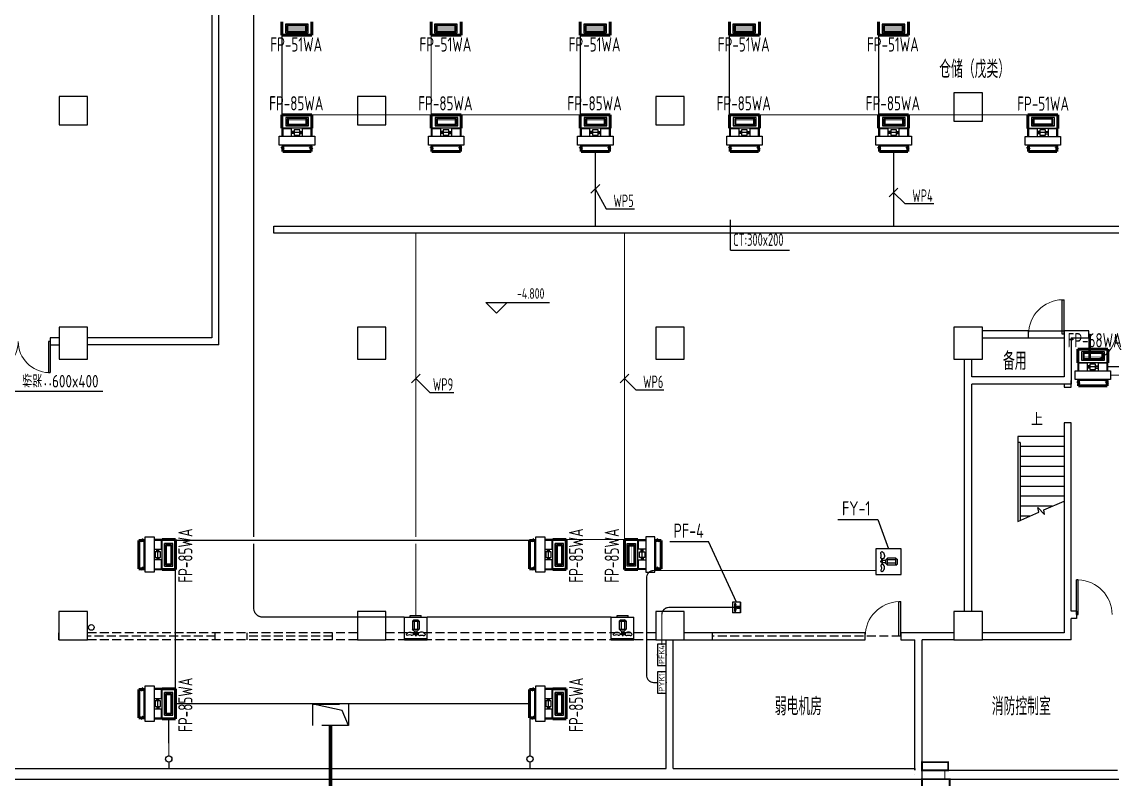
# Model space of a CAD drawing. Extents: x 2166032 to 5302137, y 581493 to 2416206.
# Drawn here: x 2343482 to 2374186, y 1284774 to 1306098 of the extents above; entities that cross this region are included whole.
import ezdxf
from ezdxf.enums import TextEntityAlignment as Align

# ---------------------------------------------------------------- set-up
doc = ezdxf.new("R2010")
doc.units = 0
doc.header["$LTSCALE"] = 1000
doc.header["$MEASUREMENT"] = 0
doc.linetypes.add('CENTER2', pattern=[1.14, 0.75, -0.13, 0.13, -0.13])
doc.linetypes.add('DASH', pattern=[0.35, 0.25, -0.1])
for name, color, linetype in [('ACS_FFG_FK', 7, 'Continuous'), ('CABLETRAY', 4, 'Continuous'), ('COLUMN', 2, 'Continuous'), ('DIM-动力', 3, 'Continuous'), ('DIM-照明', 3, 'Continuous'), ('DIM_ELEV', 3, 'Continuous'), ('DIM_SYMB', 3, 'Continuous'), ('DR', 7, 'Continuous'), ('EQUIP-照明', 3, 'Continuous'), ('EQUIP-通讯', 3, 'Continuous'), ('PUB_TEXT', 7, 'Continuous'), ('STAIR', 8, 'Continuous'), ('TEL_TEXT', 7, 'Continuous'), ('WALL', 8, 'Continuous'), ('WINDOW', 8, 'Continuous'), ('WIRE-照明', 1, 'Continuous'), ('地沟', 8, 'Continuous'), ('屋面', 151, 'Continuous'), ('暖', 4, 'Continuous'), ('水', 7, 'Continuous'), ('消防', 7, 'Continuous'), ('消防排烟', 7, 'Continuous'), ('风机盘管', 7, 'Continuous')]:
    doc.layers.add(name, color=color, linetype=linetype)
for name, color, linetype, lineweight in [('ACS_KT_SB', 130, 'Continuous', 13), ('ACS_SFG_F2', 6, 'Continuous', 50), ('系统图', 7, 'Continuous', 13)]:
    doc.layers.add(name, color=color, linetype=linetype, lineweight=lineweight)
doc.styles.add('_TCH_DIM', font='tssdeng.shx', dxfattribs={"bigfont": 'tssdchn.shx'})
doc.styles.add('_TEL_DIM', font='@tssdeng.shx', dxfattribs={"width": 0.8, "height": 3.5, "bigfont": '!tssdchn.shx'})
doc.styles.add('DIM_FONT', font='simplex_.ttf', dxfattribs={"width": 0.7})
doc.styles.add('HZ', font='！tssdeng.shx', dxfattribs={"bigfont": '！tssdchn.shx'})
doc.styles.get("Standard").update_dxf_attribs({"font": 'tssdeng.shx', "bigfont": 'tssdchn.shx'})
doc.styles.add('TSSD_Dimension', font='Tssdeng.shx', dxfattribs={"width": 0.7, "bigfont": 'tssdchn.shx'})
doc.styles.add('TSSD_REIN', font='tssdeng.shx', dxfattribs={"width": 0.7, "bigfont": 'tssdchn.shx'})

# ---------------------------------------------------------------- blocks, each defined once
blk = doc.blocks.new('$DorLib2D$00000001')
for p, q in [((0.45, 0.975), (0.5, 0.975)), ((0.45, 0), (0.45, 0.975)), ((0.5, 0), (0.5, 0.975)), ((0.5, 0), (0.45, 0))]:
    blk.add_line(p, q)
at = {"lineweight": 13}
blk.add_arc((0.475, 0), 0.975, 91.4693, 180, dxfattribs=at)
blk = doc.blocks.new('$SB61_1')
for p, q in [((-344, 91), (-380, 54)), ((-380, 54), (-380, -52)), ((-344, 91), (-134, 91)), ((-344, 91), (-344, -89)), ((-344, 43), (-134, 43)), ((-93, 50), (-134, 91)), ((-134, 91), (-134, -89)), ((-93, 50), (-93, -47)), ((-93, 32), (-10, 32)), ((-10, 66), (-10, -64)), ((-10, 66), (10, 66)), ((10, 16), (10, 66)), ((-344, -89), (-380, -52)), ((-344, -45), (-134, -45)), ((-344, -89), (-134, -89)), ((-93, -47), (-134, -89)), ((-93, -27), (-10, -27)), ((-10, -64), (10, -64)), ((10, -16), (10, -64))]:
    blk.add_line(p, q)
for points in [[(27, 198, 0.411372), (11, 254, 0.494273), (-35, 83, 0.741953), (33, 105, 0.098181), (27, 124, -0.171786), (27, 198)], [(31, -198, -0.313475), (12, -256, -0.472676), (-35, -80, -0.748081), (34, -102, -0.098181), (28, -121, 0.171786), (28, -196)]]:
    blk.add_lwpolyline(points, format="xyb")
blk.add_lwpolyline([(10, 16), (34, 16), (34, -16), (10, -16)], close=True)
for tag, p, height, style, width, flags in [('UNIT', (0, 0), 0.001, 'HZ', 0.7, 1), ('WHAT', (0, 0), 0.001, 'HZ', 0.7, 1), ('SPEC', (0, 0), 0.001, 'HZ', 0.7, 1), ('YSIZE', (34, -16), 0.15, 'DIM_FONT', 0.8, 9), ('XSIZE', (34, -16), 0.15, 'DIM_FONT', 0.8, 9)]:
    blk.add_attdef(tag, p, '', height=height, dxfattribs=dict(style=style, width=width, flags=flags))
blk = doc.blocks.new('A$C54D307B5')
at = {"layer": '消防'}
for p, q in [((165, 345), (475, 345)), ((165, 300), (165, 345)), ((475, 300), (475, 345)), ((0, -300), (0, 300)), ((0, 300), (640, 300)), ((640, -300), (640, 300)), ((0, -340), (0, -300)), ((0, -300), (640, -300)), ((640, -340), (640, -300)), ((0, -340), (640, -340))]:
    blk.add_line(p, q, dxfattribs=at)
at = {"layer": '风机盘管', "xscale": -1.057367996545509, "yscale": 1.057367996545509, "zscale": 1.0573679886336, "rotation": 90}
blk.add_blockref('$SB61_1', (321, -183), dxfattribs=at)
blk = doc.blocks.new('H-DTDFFS-20')
for p, q in [((-0.5, 0.5), (0.5, 0.5)), ((-0.5, -0.5), (-0.5, 0.5)), ((0.5, 0.5), (-0.5, 0.5)), ((0.5, 0.5), (0.5, -0.5)), ((-0.44, -0.34), (-0.44, 0.34)), ((-0.44, 0.34), (0.44, 0.34)), ((-0.4, 0.3), (0.4, 0.3)), ((-0.4, -0.3), (-0.4, 0.3)), ((0.4, 0.3), (0.4, -0.3)), ((0.44, 0.34), (0.44, -0.34)), ((0.44, -0.34), (-0.44, -0.34)), ((0.4, -0.3), (-0.4, -0.3)), ((0.5, -0.5), (-0.5, -0.5))]:
    blk.add_line(p, q)
at = {"const_width": 0.01}
for points in [[(-0.4, 0.162), (0.4, 0.162)], [(-0.4, 0), (0.4, 0)], [(-0.4, -0.162), (0.4, -0.162)]]:
    blk.add_lwpolyline(points, dxfattribs=at)
blk = doc.blocks.new('$equip$00001212')
for p, q in [((-0.222, 0), (0.222, 0)), ((0, 0.444), (0, 0))]:
    blk.add_line(p, q)
blk.add_circle((0, 0.667), 0.222)
at = {"layer": 'EQUIP-照明'}
for p in [(0, 0.889), (-0.222, 0.667), (0, 0), (0.222, 0.667)]:
    blk.add_point(p, dxfattribs=at)
at = {"layer": 'EQUIP-照明', "flags": 9}
blk.add_attdef('A', (0, 0), '', height=0.00002, dxfattribs=at)
blk = doc.blocks.new('$equip$00001955')
for p, q in [((0.75, 0.3), (-0.75, 0.3)), ((-0.75, 0.3), (-0.75, -0.3)), ((0.75, -0.3), (0.75, 0.3)), ((-0.75, -0.3), (0.75, -0.3))]:
    blk.add_line(p, q)
for p in [(-0.75, 0), (0, 0.3), (0.75, 0), (0, -0.3)]:
    blk.add_point(p)
at = {"color": 7, "style": '_TEL_DIM'}
blk.add_attdef('$TEXT$', text='', height=0.4, dxfattribs=at).set_placement((0.005, 0.013), align=Align.MIDDLE_CENTER)
at = {"color": 7, "style": '_TEL_DIM', "flags": 1}
blk.add_attdef('A', text='', height=0.00002, dxfattribs=at).set_placement((0, 0), align=Align.MIDDLE_CENTER)
blk = doc.blocks.new('$DorLib2D$00000002')
for p, q in [((-0.5, 0), (-0.5, 0.4875)), ((-0.475, 0.4875), (-0.5, 0.4875)), ((-0.475, 0), (-0.475, 0.4875)), ((0.475, 0), (0.475, 0.4875)), ((0.475, 0.4875), (0.5, 0.4875)), ((0.5, 0), (0.5, 0.4875)), ((-0.5, 0), (-0.475, 0)), ((0.5, 0), (0.475, 0))]:
    blk.add_line(p, q)
at = {"lineweight": 13}
for centre, start, end in [((-0.4875, 0), 0, 88.53072), ((0.4875, 0), 91.46928, 180)]:
    blk.add_arc(centre, 0.4875, start, end, dxfattribs=at)

msp = doc.modelspace()

# ---------------------------------------------------------------- linework, layer by layer
at = {"color": 0}
for p, q in [((2351655.7, 1303099.3), (2350805.7, 1303099.3)), ((2350805.7, 1303099.3), (2350805.7, 1302874.3)), ((2351080.7, 1303086.8), (2350830.7, 1303086.8)), ((2350830.7, 1303086.8), (2350830.7, 1302874.3)), ((2351080.7, 1302874.3), (2351080.7, 1303086.8)), ((2351630.7, 1303086.8), (2351380.7, 1303086.8)), ((2351380.7, 1303086.8), (2351380.7, 1302874.3)), ((2351630.7, 1302874.3), (2351630.7, 1303086.8)), ((2351655.7, 1302874.3), (2351655.7, 1303099.3)), ((2355855.7, 1303099.3), (2355005.7, 1303099.3)), ((2355005.7, 1303099.3), (2355005.7, 1302874.3)), ((2355280.7, 1303086.8), (2355030.7, 1303086.8)), ((2355030.7, 1303086.8), (2355030.7, 1302874.3)), ((2355280.7, 1302874.3), (2355280.7, 1303086.8)), ((2355830.7, 1303086.8), (2355580.7, 1303086.8)), ((2355580.7, 1303086.8), (2355580.7, 1302874.3)), ((2355830.7, 1302874.3), (2355830.7, 1303086.8)), ((2355855.7, 1302874.3), (2355855.7, 1303099.3)), ((2360055.7, 1303099.3), (2359205.7, 1303099.3)), ((2359205.7, 1303099.3), (2359205.7, 1302874.3)), ((2359480.7, 1303086.8), (2359230.7, 1303086.8)), ((2359230.7, 1303086.8), (2359230.7, 1302874.3)), ((2359480.7, 1302874.3), (2359480.7, 1303086.8)), ((2360030.7, 1303086.8), (2359780.7, 1303086.8)), ((2359780.7, 1303086.8), (2359780.7, 1302874.3)), ((2360030.7, 1302874.3), (2360030.7, 1303086.8)), ((2360055.7, 1302874.3), (2360055.7, 1303099.3)), ((2364255.7, 1303099.3), (2363405.7, 1303099.3)), ((2363405.7, 1303099.3), (2363405.7, 1302874.3)), ((2363680.7, 1303086.8), (2363430.7, 1303086.8)), ((2363430.7, 1303086.8), (2363430.7, 1302874.3)), ((2363680.7, 1302874.3), (2363680.7, 1303086.8)), ((2364230.7, 1303086.8), (2363980.7, 1303086.8)), ((2363980.7, 1303086.8), (2363980.7, 1302874.3)), ((2364230.7, 1302874.3), (2364230.7, 1303086.8)), ((2364255.7, 1302874.3), (2364255.7, 1303099.3)), ((2368455.7, 1303099.3), (2367605.7, 1303099.3)), ((2367605.7, 1303099.3), (2367605.7, 1302874.3)), ((2367880.7, 1303086.8), (2367630.7, 1303086.8)), ((2367630.7, 1303086.8), (2367630.7, 1302874.3)), ((2367880.7, 1302874.3), (2367880.7, 1303086.8)), ((2368430.7, 1303086.8), (2368180.7, 1303086.8)), ((2368180.7, 1303086.8), (2368180.7, 1302874.3)), ((2368430.7, 1302874.3), (2368430.7, 1303086.8)), ((2368455.7, 1302874.3), (2368455.7, 1303099.3)), ((2372655.7, 1303098), (2371805.7, 1303098)), ((2371805.7, 1303098), (2371805.7, 1302873)), ((2372080.7, 1303085.5), (2371830.7, 1303085.5)), ((2371830.7, 1303085.5), (2371830.7, 1302873)), ((2372080.7, 1302873), (2372080.7, 1303085.5)), ((2372630.7, 1303085.5), (2372380.7, 1303085.5)), ((2372380.7, 1303085.5), (2372380.7, 1302873)), ((2372630.7, 1302873), (2372630.7, 1303085.5)), ((2372655.7, 1302873), (2372655.7, 1303098)), ((2350730.7, 1302874.3), (2351730.7, 1302874.3)), ((2350730.7, 1302624.3), (2350730.7, 1302874.3)), ((2351150.7, 1303011.8), (2351080.7, 1303011.8)), ((2351380.7, 1302980.5), (2351080.7, 1302980.5)), ((2351150.7, 1302949.3), (2351080.7, 1302949.3)), ((2351150.7, 1303055.5), (2351150.7, 1302905.5)), ((2351310.7, 1303055.5), (2351150.7, 1303055.5)), ((2351150.7, 1302905.5), (2351310.7, 1302905.5)), ((2351310.7, 1302905.5), (2351310.7, 1303055.5)), ((2351310.7, 1303011.8), (2351380.7, 1303011.8)), ((2351310.7, 1302949.3), (2351380.7, 1302949.3)), ((2351730.7, 1302874.3), (2351730.7, 1302624.3)), ((2354930.7, 1302874.3), (2355930.7, 1302874.3)), ((2354930.7, 1302624.3), (2354930.7, 1302874.3)), ((2355350.7, 1303011.8), (2355280.7, 1303011.8)), ((2355580.7, 1302980.5), (2355280.7, 1302980.5)), ((2355350.7, 1302949.3), (2355280.7, 1302949.3)), ((2355350.7, 1303055.5), (2355350.7, 1302905.5)), ((2355510.7, 1303055.5), (2355350.7, 1303055.5)), ((2355350.7, 1302905.5), (2355510.7, 1302905.5)), ((2355510.7, 1302905.5), (2355510.7, 1303055.5)), ((2355510.7, 1303011.8), (2355580.7, 1303011.8)), ((2355510.7, 1302949.3), (2355580.7, 1302949.3)), ((2355930.7, 1302874.3), (2355930.7, 1302624.3)), ((2359130.7, 1302874.3), (2360130.7, 1302874.3)), ((2359130.7, 1302624.3), (2359130.7, 1302874.3)), ((2359550.7, 1303011.8), (2359480.7, 1303011.8)), ((2359780.7, 1302980.5), (2359480.7, 1302980.5)), ((2359550.7, 1302949.3), (2359480.7, 1302949.3)), ((2359550.7, 1303055.5), (2359550.7, 1302905.5)), ((2359710.7, 1303055.5), (2359550.7, 1303055.5)), ((2359550.7, 1302905.5), (2359710.7, 1302905.5)), ((2359710.7, 1302905.5), (2359710.7, 1303055.5)), ((2359710.7, 1303011.8), (2359780.7, 1303011.8)), ((2359710.7, 1302949.3), (2359780.7, 1302949.3)), ((2360130.7, 1302874.3), (2360130.7, 1302624.3)), ((2363330.7, 1302874.3), (2364330.7, 1302874.3)), ((2363330.7, 1302624.3), (2363330.7, 1302874.3)), ((2363750.7, 1303011.8), (2363680.7, 1303011.8)), ((2363980.7, 1302980.5), (2363680.7, 1302980.5)), ((2363750.7, 1302949.3), (2363680.7, 1302949.3)), ((2363750.7, 1303055.5), (2363750.7, 1302905.5)), ((2363910.7, 1303055.5), (2363750.7, 1303055.5)), ((2363750.7, 1302905.5), (2363910.7, 1302905.5)), ((2363910.7, 1302905.5), (2363910.7, 1303055.5)), ((2363910.7, 1303011.8), (2363980.7, 1303011.8)), ((2363910.7, 1302949.3), (2363980.7, 1302949.3)), ((2364330.7, 1302874.3), (2364330.7, 1302624.3)), ((2367530.7, 1302874.3), (2368530.7, 1302874.3)), ((2367530.7, 1302624.3), (2367530.7, 1302874.3)), ((2367950.7, 1303011.8), (2367880.7, 1303011.8)), ((2368180.7, 1302980.5), (2367880.7, 1302980.5)), ((2367950.7, 1302949.3), (2367880.7, 1302949.3)), ((2367950.7, 1303055.5), (2367950.7, 1302905.5)), ((2368110.7, 1303055.5), (2367950.7, 1303055.5)), ((2367950.7, 1302905.5), (2368110.7, 1302905.5)), ((2368110.7, 1302905.5), (2368110.7, 1303055.5)), ((2368110.7, 1303011.8), (2368180.7, 1303011.8)), ((2368110.7, 1302949.3), (2368180.7, 1302949.3)), ((2368530.7, 1302874.3), (2368530.7, 1302624.3)), ((2371730.7, 1302873), (2372730.7, 1302873)), ((2371730.7, 1302623), (2371730.7, 1302873)), ((2372150.7, 1303010.5), (2372080.7, 1303010.5)), ((2372380.7, 1302979.2), (2372080.7, 1302979.2)), ((2372150.7, 1302948), (2372080.7, 1302948)), ((2372150.7, 1303054.2), (2372150.7, 1302904.2)), ((2372310.7, 1303054.2), (2372150.7, 1303054.2)), ((2372150.7, 1302904.2), (2372310.7, 1302904.2)), ((2372310.7, 1302904.2), (2372310.7, 1303054.2)), ((2372310.7, 1303010.5), (2372380.7, 1303010.5)), ((2372310.7, 1302948), (2372380.7, 1302948)), ((2372730.7, 1302873), (2372730.7, 1302623)), ((2351730.7, 1302624.3), (2350730.7, 1302624.3)), ((2351660.7, 1302599.3), (2350800.7, 1302599.3)), ((2350830.7, 1302624.3), (2350830.7, 1302599.3)), ((2351630.7, 1302624.3), (2351630.7, 1302599.3)), ((2355930.7, 1302624.3), (2354930.7, 1302624.3)), ((2355860.7, 1302599.3), (2355000.7, 1302599.3)), ((2355030.7, 1302624.3), (2355030.7, 1302599.3)), ((2355830.7, 1302624.3), (2355830.7, 1302599.3)), ((2360130.7, 1302624.3), (2359130.7, 1302624.3)), ((2360060.7, 1302599.3), (2359200.7, 1302599.3)), ((2359230.7, 1302624.3), (2359230.7, 1302599.3)), ((2360030.7, 1302624.3), (2360030.7, 1302599.3)), ((2364330.7, 1302624.3), (2363330.7, 1302624.3)), ((2364260.7, 1302599.3), (2363400.7, 1302599.3)), ((2363430.7, 1302624.3), (2363430.7, 1302599.3)), ((2364230.7, 1302624.3), (2364230.7, 1302599.3)), ((2368530.7, 1302624.3), (2367530.7, 1302624.3)), ((2368460.7, 1302599.3), (2367600.7, 1302599.3)), ((2367630.7, 1302624.3), (2367630.7, 1302599.3)), ((2368430.7, 1302624.3), (2368430.7, 1302599.3)), ((2372730.7, 1302623), (2371730.7, 1302623)), ((2372660.7, 1302598), (2371800.7, 1302598)), ((2371830.7, 1302623), (2371830.7, 1302598)), ((2372630.7, 1302623), (2372630.7, 1302598)), ((2374064.7, 1296499.6), (2373214.7, 1296499.6)), ((2373214.7, 1296499.6), (2373214.7, 1296274.6)), ((2373489.7, 1296487.1), (2373239.7, 1296487.1)), ((2373239.7, 1296487.1), (2373239.7, 1296274.6)), ((2373489.7, 1296274.6), (2373489.7, 1296487.1)), ((2373559.7, 1296412.1), (2373489.7, 1296412.1)), ((2373789.7, 1296380.8), (2373489.7, 1296380.8)), ((2373559.7, 1296349.6), (2373489.7, 1296349.6)), ((2373559.7, 1296455.8), (2373559.7, 1296305.8)), ((2373719.7, 1296455.8), (2373559.7, 1296455.8)), ((2373719.7, 1296305.8), (2373719.7, 1296455.8)), ((2373719.7, 1296412.1), (2373789.7, 1296412.1)), ((2373719.7, 1296349.6), (2373789.7, 1296349.6)), ((2374039.7, 1296487.1), (2373789.7, 1296487.1)), ((2373789.7, 1296487.1), (2373789.7, 1296274.6)), ((2374039.7, 1296274.6), (2374039.7, 1296487.1)), ((2374064.7, 1296274.6), (2374064.7, 1296499.6)), ((2373139.7, 1296274.6), (2374139.7, 1296274.6)), ((2373139.7, 1296024.6), (2373139.7, 1296274.6)), ((2374139.7, 1296024.6), (2373139.7, 1296024.6)), ((2373239.7, 1296024.6), (2373239.7, 1295999.6)), ((2373559.7, 1296305.8), (2373719.7, 1296305.8)), ((2374039.7, 1296024.6), (2374039.7, 1295999.6)), ((2374139.7, 1296274.6), (2374139.7, 1296024.6)), ((2374069.7, 1295999.6), (2373209.7, 1295999.6)), ((2346930, 1290669.1), (2346930, 1291529.1)), ((2346955, 1291499.1), (2346930, 1291499.1)), ((2346955, 1290599.1), (2346955, 1291599.1)), ((2346955, 1291599.1), (2347205, 1291599.1)), ((2347205, 1291599.1), (2347205, 1290599.1)), ((2347430, 1291524.1), (2347205, 1291524.1)), ((2347417.5, 1291499.1), (2347205, 1291499.1)), ((2347417.5, 1291249.1), (2347417.5, 1291499.1)), ((2347430, 1290674.1), (2347430, 1291524.1)), ((2357930.4, 1290669.1), (2357930.4, 1291529.1)), ((2357955.4, 1291499.1), (2357930.4, 1291499.1)), ((2357955.4, 1290599.1), (2357955.4, 1291599.1)), ((2357955.4, 1291599.1), (2358205.4, 1291599.1)), ((2358205.4, 1291599.1), (2358205.4, 1290599.1)), ((2358430.4, 1291524.1), (2358205.4, 1291524.1)), ((2358417.9, 1291499.1), (2358205.4, 1291499.1)), ((2358417.9, 1291249.1), (2358417.9, 1291499.1)), ((2358430.4, 1290674.1), (2358430.4, 1291524.1)), ((2360831, 1290674.1), (2360831, 1291524.1)), ((2360831, 1291524.1), (2361056, 1291524.1)), ((2360843.5, 1291249.1), (2360843.5, 1291499.1)), ((2360843.5, 1291499.1), (2361056, 1291499.1)), ((2361056, 1291599.1), (2361056, 1290599.1)), ((2361306, 1291599.1), (2361056, 1291599.1)), ((2361306, 1290599.1), (2361306, 1291599.1)), ((2361306, 1291499.1), (2361331, 1291499.1)), ((2361331, 1290669.1), (2361331, 1291529.1)), ((2347205, 1291249.1), (2347417.5, 1291249.1)), ((2347386.2, 1291179.1), (2347236.2, 1291179.1)), ((2347236.2, 1291179.1), (2347236.2, 1291019.1)), ((2347280, 1291179.1), (2347280, 1291249.1)), ((2347311.2, 1290949.1), (2347311.2, 1291249.1)), ((2347342.5, 1291179.1), (2347342.5, 1291249.1)), ((2347386.2, 1291019.1), (2347386.2, 1291179.1)), ((2358205.4, 1291249.1), (2358417.9, 1291249.1)), ((2358386.6, 1291179.1), (2358236.6, 1291179.1)), ((2358236.6, 1291179.1), (2358236.6, 1291019.1)), ((2358280.4, 1291179.1), (2358280.4, 1291249.1)), ((2358311.6, 1290949.1), (2358311.6, 1291249.1)), ((2358342.9, 1291179.1), (2358342.9, 1291249.1)), ((2358386.6, 1291019.1), (2358386.6, 1291179.1)), ((2361056, 1291249.1), (2360843.5, 1291249.1)), ((2360874.7, 1291179.1), (2361024.7, 1291179.1)), ((2360874.7, 1291019.1), (2360874.7, 1291179.1)), ((2360918.5, 1291179.1), (2360918.5, 1291249.1)), ((2360949.7, 1290949.1), (2360949.7, 1291249.1)), ((2360980.9, 1291179.1), (2360980.9, 1291249.1)), ((2361024.7, 1291179.1), (2361024.7, 1291019.1)), ((2347417.5, 1290949.1), (2347205, 1290949.1)), ((2347236.2, 1291019.1), (2347386.2, 1291019.1)), ((2347280, 1291019.1), (2347280, 1290949.1)), ((2347342.5, 1291019.1), (2347342.5, 1290949.1)), ((2347417.5, 1290699.1), (2347417.5, 1290949.1)), ((2358417.9, 1290949.1), (2358205.4, 1290949.1)), ((2358236.6, 1291019.1), (2358386.6, 1291019.1)), ((2358280.4, 1291019.1), (2358280.4, 1290949.1)), ((2358342.9, 1291019.1), (2358342.9, 1290949.1)), ((2358417.9, 1290699.1), (2358417.9, 1290949.1)), ((2360843.5, 1290699.1), (2360843.5, 1290949.1)), ((2360843.5, 1290949.1), (2361056, 1290949.1)), ((2361024.7, 1291019.1), (2360874.7, 1291019.1)), ((2360918.5, 1291019.1), (2360918.5, 1290949.1)), ((2360980.9, 1291019.1), (2360980.9, 1290949.1)), ((2346955, 1290699.1), (2346930, 1290699.1)), ((2347205, 1290599.1), (2346955, 1290599.1)), ((2347205, 1290699.1), (2347417.5, 1290699.1)), ((2347205, 1290674.1), (2347430, 1290674.1)), ((2357955.4, 1290699.1), (2357930.4, 1290699.1)), ((2358205.4, 1290599.1), (2357955.4, 1290599.1)), ((2358205.4, 1290699.1), (2358417.9, 1290699.1)), ((2358205.4, 1290674.1), (2358430.4, 1290674.1)), ((2361056, 1290674.1), (2360831, 1290674.1)), ((2361056, 1290699.1), (2360843.5, 1290699.1)), ((2361056, 1290599.1), (2361306, 1290599.1)), ((2361306, 1290699.1), (2361331, 1290699.1)), ((2346930, 1286469.1), (2346930, 1287329.1)), ((2346955, 1287299.1), (2346930, 1287299.1)), ((2346955, 1286399.1), (2346955, 1287399.1)), ((2346955, 1287399.1), (2347205, 1287399.1)), ((2347205, 1287399.1), (2347205, 1286399.1)), ((2347430, 1287324.1), (2347205, 1287324.1)), ((2347417.5, 1287299.1), (2347205, 1287299.1)), ((2347417.5, 1287049.1), (2347417.5, 1287299.1)), ((2347430, 1286474.1), (2347430, 1287324.1)), ((2357930.4, 1286469.1), (2357930.4, 1287329.1)), ((2357955.4, 1287299.1), (2357930.4, 1287299.1)), ((2357955.4, 1286399.1), (2357955.4, 1287399.1)), ((2357955.4, 1287399.1), (2358205.4, 1287399.1)), ((2358205.4, 1287399.1), (2358205.4, 1286399.1)), ((2358430.4, 1287324.1), (2358205.4, 1287324.1)), ((2358417.9, 1287299.1), (2358205.4, 1287299.1)), ((2358417.9, 1287049.1), (2358417.9, 1287299.1)), ((2358430.4, 1286474.1), (2358430.4, 1287324.1)), ((2347205, 1287049.1), (2347417.5, 1287049.1)), ((2347386.2, 1286979.1), (2347236.2, 1286979.1)), ((2347236.2, 1286979.1), (2347236.2, 1286819.1)), ((2347236.2, 1286819.1), (2347386.2, 1286819.1)), ((2347280, 1286979.1), (2347280, 1287049.1)), ((2347280, 1286819.1), (2347280, 1286749.1)), ((2347311.2, 1286749.1), (2347311.2, 1287049.1)), ((2347342.5, 1286979.1), (2347342.5, 1287049.1)), ((2347342.5, 1286819.1), (2347342.5, 1286749.1)), ((2347386.2, 1286819.1), (2347386.2, 1286979.1)), ((2358205.4, 1287049.1), (2358417.9, 1287049.1)), ((2358386.6, 1286979.1), (2358236.6, 1286979.1)), ((2358236.6, 1286979.1), (2358236.6, 1286819.1)), ((2358236.6, 1286819.1), (2358386.6, 1286819.1)), ((2358280.4, 1286979.1), (2358280.4, 1287049.1)), ((2358280.4, 1286819.1), (2358280.4, 1286749.1)), ((2358311.6, 1286749.1), (2358311.6, 1287049.1)), ((2358342.9, 1286979.1), (2358342.9, 1287049.1)), ((2358342.9, 1286819.1), (2358342.9, 1286749.1)), ((2358386.6, 1286819.1), (2358386.6, 1286979.1)), ((2346955, 1286499.1), (2346930, 1286499.1)), ((2347417.5, 1286749.1), (2347205, 1286749.1)), ((2347205, 1286499.1), (2347417.5, 1286499.1)), ((2347417.5, 1286499.1), (2347417.5, 1286749.1)), ((2357955.4, 1286499.1), (2357930.4, 1286499.1)), ((2358417.9, 1286749.1), (2358205.4, 1286749.1)), ((2358205.4, 1286499.1), (2358417.9, 1286499.1)), ((2358417.9, 1286499.1), (2358417.9, 1286749.1)), ((2347205, 1286399.1), (2346955, 1286399.1)), ((2347205, 1286474.1), (2347430, 1286474.1)), ((2358205.4, 1286399.1), (2357955.4, 1286399.1)), ((2358205.4, 1286474.1), (2358430.4, 1286474.1))]:
    msp.add_line(p, q, dxfattribs=at)
for p, q in [((2363434.9, 1299665.4), (2363434.9, 1300523.9)), ((2363434.9, 1299665.4), (2365094.7, 1299665.4)), ((2361729, 1291463.6), (2362818.1, 1291463.6))]:
    msp.add_line(p, q)
msp.add_circle((2604640.5, 1020101.3), 438608.5)
at = {"layer": 'ACS_SFG_F2'}
for p, q in [((2350808.1, 1305719.4), (2350808.1, 1306097.7)), ((2351653.2, 1305719.4), (2351653.2, 1306097.7)), ((2355008.1, 1305719.4), (2355008.1, 1306097.7)), ((2355853.2, 1305719.4), (2355853.2, 1306097.7)), ((2359208.1, 1305719.4), (2359208.1, 1306097.7)), ((2360053.2, 1305719.4), (2360053.2, 1306097.7)), ((2363408.1, 1305719.4), (2363408.1, 1306097.7)), ((2364253.2, 1305719.4), (2364253.2, 1306097.7)), ((2367608.1, 1305719.4), (2367608.1, 1306097.7)), ((2368453.2, 1305719.4), (2368453.2, 1306097.7)), ((2350808.1, 1305719.4), (2351653.2, 1305719.4)), ((2355008.1, 1305719.4), (2355853.2, 1305719.4)), ((2359208.1, 1305719.4), (2360053.2, 1305719.4)), ((2363408.1, 1305719.4), (2364253.2, 1305719.4)), ((2367608.1, 1305719.4), (2368453.2, 1305719.4)), ((2351653.2, 1303477.6), (2350808.1, 1303477.6)), ((2350808.1, 1303477.6), (2350808.1, 1303099.3)), ((2351653.2, 1303477.6), (2351653.2, 1303099.3)), ((2355853.2, 1303477.6), (2355008.1, 1303477.6)), ((2355008.1, 1303477.6), (2355008.1, 1303099.3)), ((2355853.2, 1303477.6), (2355853.2, 1303099.3)), ((2360053.2, 1303477.6), (2359208.1, 1303477.6)), ((2359208.1, 1303477.6), (2359208.1, 1303099.3)), ((2360053.2, 1303477.6), (2360053.2, 1303099.3)), ((2364253.2, 1303477.6), (2363408.1, 1303477.6)), ((2363408.1, 1303477.6), (2363408.1, 1303099.3)), ((2364253.2, 1303477.6), (2364253.2, 1303099.3)), ((2368453.2, 1303477.6), (2367608.1, 1303477.6)), ((2367608.1, 1303477.6), (2367608.1, 1303099.3)), ((2368453.2, 1303477.6), (2368453.2, 1303099.3)), ((2372653.2, 1303476.3), (2371808.1, 1303476.3)), ((2371808.1, 1303476.3), (2371808.1, 1303098)), ((2372653.2, 1303476.3), (2372653.2, 1303098)), ((2350830.7, 1302553.4), (2350796.1, 1302578.1)), ((2350796.1, 1302578.1), (2350854, 1302500.9)), ((2350830.7, 1302599.3), (2350830.7, 1302553.4)), ((2350831.2, 1302511.4), (2350830.7, 1302449.3)), ((2350854, 1302500.9), (2350831.2, 1302511.4)), ((2351630.7, 1302553.4), (2351596.1, 1302578.1)), ((2351596.1, 1302578.1), (2351654, 1302500.9)), ((2351630.7, 1302599.3), (2351630.7, 1302553.4)), ((2351631.2, 1302511.4), (2351630.7, 1302449.3)), ((2351654, 1302500.9), (2351631.2, 1302511.4)), ((2355030.7, 1302553.4), (2354996.1, 1302578.1)), ((2354996.1, 1302578.1), (2355054, 1302500.9)), ((2355030.7, 1302599.3), (2355030.7, 1302553.4)), ((2355031.2, 1302511.4), (2355030.7, 1302449.3)), ((2355054, 1302500.9), (2355031.2, 1302511.4)), ((2355830.7, 1302553.4), (2355796.1, 1302578.1)), ((2355796.1, 1302578.1), (2355854, 1302500.9)), ((2355830.7, 1302599.3), (2355830.7, 1302553.4)), ((2355831.2, 1302511.4), (2355830.7, 1302449.3)), ((2355854, 1302500.9), (2355831.2, 1302511.4)), ((2359230.7, 1302553.4), (2359196.1, 1302578.1)), ((2359196.1, 1302578.1), (2359254, 1302500.9)), ((2359230.7, 1302599.3), (2359230.7, 1302553.4)), ((2359231.2, 1302511.4), (2359230.7, 1302449.3)), ((2359254, 1302500.9), (2359231.2, 1302511.4)), ((2360030.7, 1302553.4), (2359996.1, 1302578.1)), ((2359996.1, 1302578.1), (2360054, 1302500.9)), ((2360030.7, 1302599.3), (2360030.7, 1302553.4)), ((2360031.2, 1302511.4), (2360030.7, 1302449.3)), ((2360054, 1302500.9), (2360031.2, 1302511.4)), ((2363430.7, 1302553.4), (2363396.1, 1302578.1)), ((2363396.1, 1302578.1), (2363454, 1302500.9)), ((2363430.7, 1302599.3), (2363430.7, 1302553.4)), ((2363431.2, 1302511.4), (2363430.7, 1302449.3)), ((2363454, 1302500.9), (2363431.2, 1302511.4)), ((2364230.7, 1302553.4), (2364196.1, 1302578.1)), ((2364196.1, 1302578.1), (2364254, 1302500.9)), ((2364230.7, 1302599.3), (2364230.7, 1302553.4)), ((2364231.2, 1302511.4), (2364230.7, 1302449.3)), ((2364254, 1302500.9), (2364231.2, 1302511.4)), ((2367630.7, 1302553.4), (2367596.1, 1302578.1)), ((2367596.1, 1302578.1), (2367654, 1302500.9)), ((2367630.7, 1302599.3), (2367630.7, 1302553.4)), ((2367631.2, 1302511.4), (2367630.7, 1302449.3)), ((2367654, 1302500.9), (2367631.2, 1302511.4)), ((2368430.7, 1302553.4), (2368396.1, 1302578.1)), ((2368396.1, 1302578.1), (2368454, 1302500.9)), ((2368430.7, 1302599.3), (2368430.7, 1302553.4)), ((2368431.2, 1302511.4), (2368430.7, 1302449.3)), ((2368454, 1302500.9), (2368431.2, 1302511.4)), ((2371830.7, 1302552.1), (2371796.1, 1302576.8)), ((2371796.1, 1302576.8), (2371854, 1302499.6)), ((2371830.7, 1302598), (2371830.7, 1302552.1)), ((2371831.2, 1302510.2), (2371830.7, 1302448)), ((2371854, 1302499.6), (2371831.2, 1302510.2)), ((2372630.7, 1302552.1), (2372596.1, 1302576.8)), ((2372596.1, 1302576.8), (2372654, 1302499.6)), ((2372630.7, 1302598), (2372630.7, 1302552.1)), ((2372631.2, 1302510.2), (2372630.7, 1302448)), ((2372654, 1302499.6), (2372631.2, 1302510.2)), ((2351630.7, 1302449.3), (2350830.7, 1302449.3)), ((2355830.7, 1302449.3), (2355030.7, 1302449.3)), ((2360030.7, 1302449.3), (2359230.7, 1302449.3)), ((2364230.7, 1302449.3), (2363430.7, 1302449.3)), ((2368430.7, 1302449.3), (2367630.7, 1302449.3)), ((2371830.7, 1302448), (2372630.7, 1302448)), ((2374062.3, 1296877.9), (2373217.2, 1296877.9)), ((2373217.2, 1296877.9), (2373217.2, 1296499.6)), ((2374062.3, 1296877.9), (2374062.3, 1296499.6)), ((2373239.7, 1295953.7), (2373205.2, 1295978.4)), ((2373205.2, 1295978.4), (2373263.1, 1295901.2)), ((2373239.7, 1295999.6), (2373239.7, 1295953.7)), ((2373240.3, 1295911.7), (2373239.7, 1295849.6)), ((2373239.7, 1295849.6), (2374039.7, 1295849.6)), ((2373263.1, 1295901.2), (2373240.3, 1295911.7)), ((2374039.7, 1295953.7), (2374005.2, 1295978.4)), ((2374005.2, 1295978.4), (2374063.1, 1295901.2)), ((2374039.7, 1295999.6), (2374039.7, 1295953.7)), ((2374040.3, 1295911.7), (2374039.7, 1295849.6)), ((2374063.1, 1295901.2), (2374040.3, 1295911.7)), ((2346780, 1290699.1), (2346780, 1291499.1)), ((2346842.2, 1291498.6), (2346780, 1291499.1)), ((2346908.8, 1291533.6), (2346831.6, 1291475.7)), ((2346831.6, 1291475.7), (2346842.2, 1291498.6)), ((2346884.1, 1291499.1), (2346908.8, 1291533.6)), ((2346930, 1291499.1), (2346884.1, 1291499.1)), ((2347808.3, 1291521.7), (2347430, 1291521.7)), ((2347808.3, 1290676.6), (2347808.3, 1291521.7)), ((2357780.4, 1290699.1), (2357780.4, 1291499.1)), ((2357842.6, 1291498.6), (2357780.4, 1291499.1)), ((2357909.2, 1291533.6), (2357832, 1291475.7)), ((2357832, 1291475.7), (2357842.6, 1291498.6)), ((2357884.5, 1291499.1), (2357909.2, 1291533.6)), ((2357930.4, 1291499.1), (2357884.5, 1291499.1)), ((2358808.7, 1291521.7), (2358430.4, 1291521.7)), ((2358808.7, 1290676.6), (2358808.7, 1291521.7)), ((2360452.6, 1290676.6), (2360452.6, 1291521.7)), ((2360452.6, 1291521.7), (2360831, 1291521.7)), ((2361331, 1291499.1), (2361376.8, 1291499.1)), ((2361376.8, 1291499.1), (2361352.1, 1291533.6)), ((2361352.1, 1291533.6), (2361429.3, 1291475.7)), ((2361418.8, 1291498.6), (2361481, 1291499.1)), ((2361429.3, 1291475.7), (2361418.8, 1291498.6)), ((2361481, 1290699.1), (2361481, 1291499.1)), ((2346842.2, 1290698.6), (2346780, 1290699.1)), ((2346908.8, 1290733.6), (2346831.6, 1290675.7)), ((2346831.6, 1290675.7), (2346842.2, 1290698.6)), ((2346884.1, 1290699.1), (2346908.8, 1290733.6)), ((2346930, 1290699.1), (2346884.1, 1290699.1)), ((2347808.3, 1290676.6), (2347430, 1290676.6)), ((2357842.6, 1290698.6), (2357780.4, 1290699.1)), ((2357909.2, 1290733.6), (2357832, 1290675.7)), ((2357832, 1290675.7), (2357842.6, 1290698.6)), ((2357884.5, 1290699.1), (2357909.2, 1290733.6)), ((2357930.4, 1290699.1), (2357884.5, 1290699.1)), ((2358808.7, 1290676.6), (2358430.4, 1290676.6)), ((2360452.6, 1290676.6), (2360831, 1290676.6)), ((2361331, 1290699.1), (2361376.8, 1290699.1)), ((2361376.8, 1290699.1), (2361352.1, 1290733.6)), ((2361352.1, 1290733.6), (2361429.3, 1290675.7)), ((2361418.8, 1290698.6), (2361481, 1290699.1)), ((2361429.3, 1290675.7), (2361418.8, 1290698.6)), ((2346780, 1286499.1), (2346780, 1287299.1)), ((2346842.2, 1287298.6), (2346780, 1287299.1)), ((2346908.8, 1287333.6), (2346831.6, 1287275.7)), ((2346831.6, 1287275.7), (2346842.2, 1287298.6)), ((2346884.1, 1287299.1), (2346908.8, 1287333.6)), ((2346930, 1287299.1), (2346884.1, 1287299.1)), ((2347808.3, 1287321.7), (2347430, 1287321.7)), ((2347808.3, 1286476.6), (2347808.3, 1287321.7)), ((2357780.4, 1286499.1), (2357780.4, 1287299.1)), ((2357842.6, 1287298.6), (2357780.4, 1287299.1)), ((2357909.2, 1287333.6), (2357832, 1287275.7)), ((2357832, 1287275.7), (2357842.6, 1287298.6)), ((2357884.5, 1287299.1), (2357909.2, 1287333.6)), ((2357930.4, 1287299.1), (2357884.5, 1287299.1)), ((2358808.7, 1287321.7), (2358430.4, 1287321.7)), ((2358808.7, 1286476.6), (2358808.7, 1287321.7)), ((2346842.2, 1286498.6), (2346780, 1286499.1)), ((2346908.8, 1286533.6), (2346831.6, 1286475.7)), ((2346831.6, 1286475.7), (2346842.2, 1286498.6)), ((2346884.1, 1286499.1), (2346908.8, 1286533.6)), ((2346930, 1286499.1), (2346884.1, 1286499.1)), ((2357842.6, 1286498.6), (2357780.4, 1286499.1)), ((2357909.2, 1286533.6), (2357832, 1286475.7)), ((2357832, 1286475.7), (2357842.6, 1286498.6)), ((2357884.5, 1286499.1), (2357909.2, 1286533.6)), ((2357930.4, 1286499.1), (2357884.5, 1286499.1)), ((2347808.3, 1286476.6), (2347430, 1286476.6)), ((2358808.7, 1286476.6), (2358430.4, 1286476.6))]:
    msp.add_line(p, q, dxfattribs=at)
at = {"layer": 'CABLETRAY'}
for p, q in [((2350575.8, 1300142.7), (2350575.8, 1300342.7)), ((2350575.8, 1300342.7), (2375844.8, 1300342.7)), ((2375844.8, 1300142.7), (2350575.8, 1300142.7))]:
    msp.add_line(p, q, dxfattribs=at)
at = {"layer": 'COLUMN'}
for p, q in [((2345330.7, 1303999.3), (2344530.7, 1303999.3)), ((2344530.7, 1303999.3), (2344530.7, 1303199.3)), ((2345330.7, 1303199.3), (2345330.7, 1303999.3)), ((2353730.7, 1303999.3), (2352930.7, 1303999.3)), ((2352930.7, 1303999.3), (2352930.7, 1303199.3)), ((2353730.7, 1303199.3), (2353730.7, 1303999.3)), ((2362130.7, 1303999.3), (2361330.7, 1303999.3)), ((2361330.7, 1303999.3), (2361330.7, 1303199.3)), ((2362130.7, 1303199.3), (2362130.7, 1303999.3)), ((2370530.7, 1304099.3), (2369730.7, 1304099.3)), ((2369730.7, 1304099.3), (2369730.7, 1303299.3)), ((2370530.7, 1303299.3), (2370530.7, 1304099.3)), ((2344530.7, 1303199.3), (2345330.7, 1303199.3)), ((2352930.7, 1303199.3), (2353730.7, 1303199.3)), ((2361330.7, 1303199.3), (2362130.7, 1303199.3)), ((2369730.7, 1303299.3), (2370530.7, 1303299.3)), ((2345330.7, 1297499.3), (2344530.7, 1297499.3)), ((2344530.7, 1297499.3), (2344530.7, 1296599.3)), ((2345330.7, 1296599.3), (2345330.7, 1297499.3)), ((2353730.7, 1297499.3), (2352930.7, 1297499.3)), ((2352930.7, 1297499.3), (2352930.7, 1296599.3)), ((2353730.7, 1296599.3), (2353730.7, 1297499.3)), ((2362130.7, 1297499.3), (2361330.7, 1297499.3)), ((2361330.7, 1297499.3), (2361330.7, 1296599.3)), ((2362130.7, 1296599.3), (2362130.7, 1297499.3)), ((2370530.7, 1297499.3), (2369730.7, 1297499.3)), ((2369730.7, 1297499.3), (2369730.7, 1296599.3)), ((2370530.7, 1296599.3), (2370530.7, 1297499.3)), ((2344530.7, 1296599.3), (2345330.7, 1296599.3)), ((2352930.7, 1296599.3), (2353730.7, 1296599.3)), ((2361330.7, 1296599.3), (2362130.7, 1296599.3)), ((2369730.7, 1296599.3), (2370530.7, 1296599.3)), ((2345329.1, 1289499.3), (2344529.1, 1289499.3)), ((2344529.1, 1289499.3), (2344529.1, 1288699.3)), ((2345329.1, 1288699.3), (2345329.1, 1289499.3)), ((2353730.7, 1289499.3), (2352930.7, 1289499.3)), ((2352930.7, 1289499.3), (2352930.7, 1288699.3)), ((2353730.7, 1288699.3), (2353730.7, 1289499.3)), ((2362130.7, 1289499.3), (2361330.7, 1289499.3)), ((2361330.7, 1289499.3), (2361330.7, 1288699.3)), ((2362130.7, 1288699.3), (2362130.7, 1289499.3)), ((2370530.7, 1289499.3), (2369730.7, 1289499.3)), ((2369730.7, 1289499.3), (2369730.7, 1288699.3)), ((2370530.7, 1288699.3), (2370530.7, 1289499.3)), ((2344529.1, 1288699.3), (2345329.1, 1288699.3)), ((2352930.7, 1288699.3), (2353730.7, 1288699.3)), ((2361330.7, 1288699.3), (2362130.7, 1288699.3)), ((2369730.7, 1288699.3), (2370530.7, 1288699.3))]:
    msp.add_line(p, q, dxfattribs=at)
at = {"layer": 'DIM-照明'}
for p, q in [((2359754.4, 1301519.7), (2359506.9, 1301272.2)), ((2367906.9, 1301169), (2368154.4, 1301416.5)), ((2354699.9, 1296179.6), (2354452.4, 1295932.1)), ((2360576.4, 1296178.8), (2360328.9, 1295931.3))]:
    msp.add_line(p, q, dxfattribs=at)
for points in [[(2359630.7, 1301396), (2359932.6, 1300833.5)], [(2368030.7, 1301292.8), (2368345.4, 1300978)], [(2368345.4, 1300978), (2369160.4, 1300978)], [(2359932.6, 1300833.5), (2360736.9, 1300833.5)], [(2354576.1, 1296055.8), (2354968.8, 1295663.1)], [(2360452.6, 1296055), (2360770.7, 1295737)], [(2360770.7, 1295737), (2361564.4, 1295737)], [(2354968.8, 1295663.1), (2355643.5, 1295663.1)]]:
    msp.add_lwpolyline(points, dxfattribs=at)
at = {"layer": 'DIM_ELEV'}
for p, q in [((2356845.1, 1297894.7), (2356545.1, 1298194.7)), ((2356545.1, 1298194.7), (2358345.1, 1298194.7)), ((2356845.1, 1297894.7), (2357145.1, 1298194.7))]:
    msp.add_line(p, q, dxfattribs=at)
at = {"layer": 'DIM_SYMB'}
msp.add_lwpolyline([(2372269.6, 1294969.4, 0, 0, 0), (2372269.6, 1293482.2, 80, 0, 0), (2372269.6, 1293182.2, 0, 0, 0)], format="xyseb", dxfattribs=at)
at = {"layer": 'DR', "color": 0}
msp.add_line((2342848, 1295700.8), (2345763.2, 1295700.8), dxfattribs=at)
at = {"layer": 'STAIR'}
for p, q in [((2371530.7, 1294419.3), (2371530.7, 1294249.3)), ((2372830.7, 1294419.3), (2371530.7, 1294419.3)), ((2371530.7, 1294249.3), (2371530.7, 1293969.3)), ((2371530.7, 1294249.3), (2371530.7, 1292032.9)), ((2371590.7, 1294249.3), (2371530.7, 1294249.3)), ((2371590.7, 1294249.3), (2371590.7, 1292059.3)), ((2372830.7, 1294419.3), (2372830.7, 1292605.8)), ((2371530.7, 1293969.3), (2371530.7, 1292032.9)), ((2372830.7, 1294139.3), (2371590.7, 1294139.3)), ((2372830.7, 1293859.3), (2371590.7, 1293859.3)), ((2372830.7, 1293579.3), (2371590.7, 1293579.3)), ((2372830.7, 1293299.3), (2371590.7, 1293299.3)), ((2372830.7, 1293019.3), (2371590.7, 1293019.3)), ((2372830.7, 1292739.3), (2371590.7, 1292739.3)), ((2372498.4, 1292459.3), (2371590.7, 1292459.3)), ((2372116.7, 1292291.1), (2372096.1, 1292424.6)), ((2372096.1, 1292424.6), (2372282.2, 1292230.4)), ((2372262.9, 1292355.6), (2372830.7, 1292605.8)), ((2372282.2, 1292230.4), (2372262.9, 1292355.6)), ((2371530.7, 1292032.9), (2372116.7, 1292291.1)), ((2371863, 1292179.3), (2371590.7, 1292179.3))]:
    msp.add_line(p, q, dxfattribs=at)
at = {"layer": 'WALL'}
for p, q in [((2348830.7, 1309349.3), (2348830.7, 1297199.3)), ((2349030.7, 1296999.3), (2349030.7, 1309349.3)), ((2371830.7, 1297399.3), (2370530.7, 1297399.3)), ((2371830.7, 1297199.3), (2371830.7, 1297399.3)), ((2372930.7, 1297399.3), (2372830.7, 1297399.3)), ((2372830.7, 1297399.3), (2372830.7, 1297199.3)), ((2373530.7, 1297399.3), (2372930.7, 1297399.3)), ((2373530.7, 1297199.3), (2373530.7, 1297399.3)), ((2344530.7, 1297199.3), (2344280.7, 1297199.3)), ((2344280.7, 1297199.3), (2344280.7, 1296999.3)), ((2344280.7, 1296999.3), (2344530.7, 1296999.3)), ((2348830.7, 1297199.3), (2345330.7, 1297199.3)), ((2349030.7, 1296999.3), (2345330.7, 1296999.3)), ((2370530.7, 1297199.3), (2371830.7, 1297199.3)), ((2372830.7, 1297199.3), (2372830.7, 1296099.5)), ((2373030.7, 1297199.3), (2373030.7, 1295899.5)), ((2373030.7, 1297199.3), (2373530.7, 1297199.3)), ((2370030.7, 1295999.5), (2370030.7, 1296599.3)), ((2370230.7, 1296099.5), (2370230.7, 1296599.3)), ((2372830.7, 1296099.5), (2370230.7, 1296099.5)), ((2370030.7, 1289499.3), (2370030.7, 1295999.5)), ((2370230.7, 1289499.3), (2370230.7, 1295899.5)), ((2373030.7, 1295899.5), (2370230.7, 1295899.5)), ((2372830.7, 1295899.5), (2372830.7, 1295808.2)), ((2372830.7, 1295808.2), (2373030.7, 1295808.2)), ((2373030.7, 1295808.2), (2373030.7, 1295999.5)), ((2373030.7, 1294808.2), (2372830.7, 1294808.2)), ((2372830.7, 1294808.2), (2372830.7, 1288899.3)), ((2373030.7, 1289501), (2373030.7, 1294808.2)), ((2373180.9, 1289501), (2373030.7, 1289501)), ((2373180.9, 1289301), (2373030.7, 1289301)), ((2373030.7, 1288699.3), (2373030.7, 1289301)), ((2373180.9, 1289501), (2373180.9, 1289301)), ((2361625, 1285074.3), (2361625, 1288699.3)), ((2361825, 1285074.3), (2361825, 1288699.3)), ((2367230.7, 1288899.3), (2362130.7, 1288899.3)), ((2362130.7, 1288699.3), (2367230.7, 1288699.3)), ((2367230.7, 1288699.3), (2367230.7, 1288899.3)), ((2368730.7, 1288899.3), (2368230.7, 1288899.3)), ((2368230.7, 1288899.3), (2368230.7, 1288699.3)), ((2368230.7, 1288699.3), (2368630.7, 1288699.3)), ((2368630.7, 1285024.3), (2368630.7, 1288699.3)), ((2369730.7, 1288899.3), (2368730.7, 1288899.3)), ((2368830.7, 1284774.3), (2368830.7, 1288699.3)), ((2369730.7, 1288699.3), (2368830.7, 1288699.3)), ((2372830.7, 1288899.3), (2370530.7, 1288899.3)), ((2373030.7, 1288699.3), (2370530.7, 1288699.3)), ((2341557.3, 1285074.3), (2361625, 1285074.3)), ((2361825, 1285074.3), (2368630.7, 1285074.3)), ((2368630.7, 1285074.3), (2368630.7, 1285024.3)), ((2368830.7, 1285024.3), (2374330.7, 1285024.3)), ((2341432.3, 1284774.3), (2361725, 1284774.3)), ((2361725, 1284774.3), (2368630.7, 1284774.3)), ((2368630.7, 1284774.3), (2368830.7, 1284774.3)), ((2368632.8, 1284899.4), (2368632.9, 1284897.6)), ((2368730.7, 1284774.3), (2378530.7, 1284774.3))]:
    msp.add_line(p, q, dxfattribs=at)
at = {"layer": 'WALL', "linetype": 'DASH'}
for p, q in [((2352930.7, 1288899.3), (2345329.1, 1288899.3)), ((2352930.7, 1288699.3), (2345329.1, 1288699.3)), ((2361330.7, 1288899.3), (2353730.7, 1288899.3)), ((2361330.7, 1288699.3), (2353730.7, 1288699.3))]:
    msp.add_line(p, q, dxfattribs=at)
at = {"layer": 'WINDOW'}
for p, q in [((2371830.7, 1297399.3), (2372830.7, 1297399.3)), ((2371830.7, 1297199.3), (2372830.7, 1297199.3))]:
    msp.add_line(p, q, dxfattribs=at)
at = {"layer": 'WINDOW', "linetype": 'DASH'}
for p, q in [((2344529.1, 1288699.3), (2344529.1, 1288899.3)), ((2345330.4, 1288699.3), (2345330.4, 1288899.3)), ((2348930.4, 1288799.3), (2345330.4, 1288799.3)), ((2348930.4, 1288699.3), (2348930.4, 1288899.3)), ((2349830.4, 1288699.3), (2349830.4, 1288899.3)), ((2352230.4, 1288799.3), (2349830.4, 1288799.3)), ((2352230.4, 1288699.3), (2352230.4, 1288899.3)), ((2362930.7, 1288699.3), (2362930.7, 1288899.3)), ((2368230.7, 1288799.3), (2362930.7, 1288799.3))]:
    msp.add_line(p, q, dxfattribs=at)
at = {"layer": 'WIRE-照明', "linetype": 'Continuous', "const_width": 35}
for points in [[(2352693.4, 1311359.6), (2350262.6, 1311359.6, 0.4142136), (2350012.6, 1311109.6), (2350012.6, 1291591.4)], [(2376216.9, 1296959.3), (2376216.9, 1296349.6, -0.4142136), (2376016.9, 1296149.6), (2374139.7, 1296149.6)], [(2375280.7, 1296843.8), (2375280.7, 1296637.1, -0.4142136), (2375030.7, 1296387.1), (2374064.7, 1296387.1)], [(2354256.1, 1289339.1), (2350262.6, 1289339.1, -0.4142136), (2350012.6, 1289589.1), (2350012.6, 1291406.4)], [(2367530.2, 1290650.4), (2361277.7, 1290650.4, 0.4142136), (2361077.7, 1290450.4), (2361077.7, 1287694.8, 0.4142136), (2361277.7, 1287494.8), (2361385.4, 1287494.8)], [(2363496.2, 1289609.9), (2361705.4, 1289609.9, 0.4142136), (2361505.4, 1289409.9), (2361505.4, 1288579.4)]]:
    msp.add_lwpolyline(points, format="xyb", dxfattribs=at)
for points in [[(2350808.1, 1305719.4), (2350808.2, 1303477.6)], [(2355008.1, 1305719.4), (2355008.2, 1303477.6)], [(2359208.1, 1305719.4), (2359208.2, 1303477.6)], [(2363408.1, 1305719.4), (2363408.1, 1303477.6)], [(2367608.1, 1305719.4), (2367608.1, 1303477.6)], [(2351653.3, 1303477.6), (2355008.1, 1303477.6)], [(2355853.3, 1303477.6), (2359208.1, 1303477.6)], [(2364253.2, 1303477.6), (2367608.1, 1303477.6)], [(2368453.2, 1303477.6), (2371808.1, 1303477.6)], [(2359630.7, 1302449.3), (2359630.7, 1300342.7)], [(2368030.7, 1302449.3), (2368030.7, 1300342.7)], [(2354576.1, 1291591.5), (2354576.1, 1300142.7)], [(2360452.6, 1291521.7), (2360452.6, 1300142.7)], [(2357780.4, 1291499.1), (2347808.3, 1291498.9)], [(2354576.1, 1289384.5), (2354576.1, 1291406.5)], [(2358808.7, 1291521.7), (2360452.6, 1291521.7)], [(2347808.3, 1287321.7), (2347808.3, 1290676.6)], [(2354896.1, 1289339.1), (2360080.3, 1289339.1)], [(2347808.3, 1286899.1), (2357780.4, 1286899.1)], [(2347621.6, 1285429.9), (2347619.2, 1286476.6)], [(2357791.7, 1285429.9), (2357791.7, 1286475.7)]]:
    msp.add_lwpolyline(points, dxfattribs=at)
at = {"layer": '地沟', "linetype": 'DASH', "ltscale": 3}
for p, q in [((2352498.9, 1286703.7), (2351676.8, 1286887.6)), ((2352676.8, 1286287.6), (2352498.9, 1286703.7))]:
    msp.add_line(p, q, dxfattribs=at)
msp.add_lwpolyline([(2352676.8, 1286287.6), (2351676.8, 1286287.6), (2351676.8, 1286887.6), (2352676.8, 1286887.6)], close=True, dxfattribs=at)
at = {"layer": '地沟', "linetype": 'DASH', "const_width": 100}
msp.add_lwpolyline([(2352176.8, 1286287.6), (2352176.8, 1284174.3)], dxfattribs=at)
at = {"layer": '屋面', "color": 6}
msp.add_circle((2345439.1, 1289048.3), 80, dxfattribs=at)
at = {"layer": '暖', "color": 0, "const_width": 50}
for points in [[(2369570.2, 1285251.6), (2368830.7, 1285251.6), (2368830.7, 1285024.3), (2369570.2, 1285024.3)], [(2369610.7, 1284524.3), (2368830.7, 1284524.3), (2368830.7, 1284774.3), (2369610.7, 1284774.3)]]:
    msp.add_lwpolyline(points, close=True, dxfattribs=at)
at = {"layer": '水', "color": 1}
for p, q in [((2363723.8, 1289760), (2363496.2, 1289760)), ((2363496.2, 1289760), (2363496.2, 1289459.7)), ((2363723.8, 1289459.7), (2363723.8, 1289760)), ((2363723.8, 1289760), (2363723.8, 1289459.7)), ((2363723.8, 1289459.7), (2363496.2, 1289459.7))]:
    msp.add_line(p, q, dxfattribs=at)
msp.add_lwpolyline([(2363629, 1289578.5), (2363629, 1289641.7), (2363692.2, 1289641.7), (2363692.2, 1289578.5)], close=True, dxfattribs=at)
for centre, start, end in [((2363637.4, 1289671.5), 137.02207, 222.97793), ((2363637.4, 1289548.8), 137.02207, 222.97793), ((2363505.6, 1289671.5), 317.02207, 42.97793), ((2363505.6, 1289548.8), 317.02207, 42.97793)]:
    msp.add_arc(centre, 90, start, end, dxfattribs=at)
at = {"layer": '消防'}
msp.add_line((2363610, 1289760), (2362818.1, 1291463.6), dxfattribs=at)
at = {"layer": '消防排烟'}
for p, q in [((2366462.6, 1292086.9), (2367591, 1292086.9)), ((2367591, 1292086.9), (2367887.3, 1291255.9))]:
    msp.add_line(p, q, dxfattribs=at)
at = {"layer": '消防排烟', "color": 8, "linetype": 'CENTER2'}
msp.add_line((2363741.2, 1289610.1), (2363483.1, 1289610.1), dxfattribs=at)
at = {"layer": '消防排烟'}
msp.add_lwpolyline([(2367530.2, 1290541.7), (2368244.3, 1290541.7), (2368244.3, 1291255.9), (2367530.2, 1291255.9)], close=True, dxfattribs=at)
at = {"layer": '系统图', "color": 10}
msp.add_line((2369472.8, 1285024.3), (2369472.8, 1284774.3), dxfattribs=at)

# ---------------------------------------------------------------- block references
for p in [(2354256.1, 1289039.3), (2360080.3, 1289039.3)]:
    msp.add_blockref('A$C54D307B5', p)
at = {"layer": 'ACS_FFG_FK', "xscale": -640, "yscale": 240, "zscale": 0.7999999999999972}
for p in [(2351224.2, 1305910.4, -52), (2355424.2, 1305910.4, -52), (2359624.2, 1305910.4, -52), (2363824.2, 1305910.4, -52), (2368024.2, 1305910.4, -52)]:
    msp.add_blockref('H-DTDFFS-20', p, dxfattribs=at)
at = {"layer": 'ACS_FFG_FK', "yscale": 240, "zscale": 0.7999999999999972}
for p, xscale, rotation in [((2351237.1, 1303286.6, -52), -640, 180), ((2355437.1, 1303286.6, -52), -640, 180), ((2359637.1, 1303286.6, -52), -640, 180), ((2363837.1, 1303286.6, -52), -640, 180), ((2368037.1, 1303286.6, -52), -640, 180), ((2372237.1, 1303285.4, -52), -640, 180), ((2373646.2, 1296686.9, -52), -640, 180), ((2347617.3, 1291092.6, -52), -640, 90), ((2358617.7, 1291092.6, -52), -640, 90), ((2360643.6, 1291092.6, -52), 640, 270), ((2347617.3, 1286892.6, -52), -640, 90), ((2358617.7, 1286892.6, -52), -640, 90)]:
    msp.add_blockref('H-DTDFFS-20', p, dxfattribs=dict(at, xscale=xscale, rotation=rotation))
at = {"layer": 'EQUIP-照明', "xscale": 400, "yscale": 400, "zscale": 400}
for p in [(2347621.6, 1285074.3), (2357791.7, 1285074.3)]:
    msp.add_blockref('$equip$00001212', p, dxfattribs=at)
at = {"layer": 'EQUIP-通讯', "xscale": 400, "yscale": 400, "zscale": 400, "rotation": 90}
for p, values in [((2361505.4, 1288279.4), {'$TEXT$': 'PFK4'}), ((2361505.4, 1287492.8), {'$TEXT$': 'PYK1'})]:
    msp.add_blockref('$equip$00001955', p, dxfattribs=at).add_auto_attribs(values)
at = {"layer": 'WINDOW'}
for name, p, xscale, yscale, zscale in [('$DorLib2D$00000001', (2372330.7, 1297299.3), 1000, 1000, 1000), ('$DorLib2D$00000002', (2343380.7, 1297099.3), 1800, -1800, 1800)]:
    msp.add_blockref(name, p, dxfattribs=dict(at, xscale=xscale, yscale=yscale, zscale=zscale))
for name, p, xscale, yscale, zscale, rotation in [('$DorLib2D$00000002', (2374280.7, 1297299.3), -1500, 1500, -1500, 179.9999999999358), ('$DorLib2D$00000001', (2373680.9, 1289409.3), 1000, -1000, 1000, 180), ('$DorLib2D$00000001', (2367730.7, 1288799.3), -1000, -1000, -1000, 180)]:
    msp.add_blockref(name, p, dxfattribs=dict(at, xscale=xscale, yscale=yscale, zscale=zscale, rotation=rotation))
at = {"layer": '消防排烟', "extrusion": (0, 0, -1), "xscale": -1.124735028250143, "yscale": 1.124735028250143, "zscale": -1.124735028413539, "rotation": 180.0000005337342}
msp.add_blockref('$SB61_1', (-2367708.8, 1290900.3), dxfattribs=at)

# ---------------------------------------------------------------- texts
at = {"layer": 'ACS_KT_SB', "color": 0, "style": 'TSSD_Dimension', "width": 0.7}
for s, p in [('FP-51WA', (2350479.9, 1305260.7, -125)), ('FP-51WA', (2354679.9, 1305260.7, -125)), ('FP-51WA', (2358879.9, 1305260.7, -125)), ('FP-51WA', (2363079.9, 1305260.7, -125)), ('FP-51WA', (2367279.9, 1305260.7, -125)), ('FP-85WA', (2350446.8, 1303603.4, -125)), ('FP-85WA', (2354646.8, 1303603.4, -125)), ('FP-85WA', (2358846.8, 1303603.4, -125)), ('FP-85WA', (2363046.8, 1303603.4, -125)), ('FP-85WA', (2367246.8, 1303603.4, -125)), ('FP-51WA', (2371510.6, 1303593.6, -125)), ('FP-68WA', (2372927, 1296932.5, -125))]:
    msp.add_text(s, height=400, dxfattribs=at).set_placement(p)
for p in [(2348287.5, 1290305.5, -125), (2359287.9, 1290305.5, -125), (2360296.5, 1290305.5, -125), (2348287.5, 1286105.5, -125), (2359287.9, 1286105.5, -125)]:
    msp.add_text('FP-85WA', height=400, rotation=90, dxfattribs=at).set_placement(p)
at = {"layer": 'DIM-动力', "color": 0, "style": '_TEL_DIM', "width": 0.8}
msp.add_text('桥架：600x400', height=350, dxfattribs=at).set_placement((2343494.7, 1295804.9))
at = {"layer": 'DIM-照明', "color": 7, "style": '_TEL_DIM', "width": 0.64}
for s, p in [('WP5', (2360141.1, 1300883.5)), ('WP4', (2368556, 1301028)), ('WP9', (2355056.3, 1295713.1)), ('WP6', (2360977.2, 1295787))]:
    msp.add_text(s, height=350, dxfattribs=at).set_placement(p)
at = {"layer": 'PUB_TEXT'}
for s, height, style, width, p in [('仓储（戊类）', 500, 'TSSD_REIN', 0.7, (2369315.4, 1304512.9)), ('-4.800', 297.5, '_TCH_DIM', 0.705882, (2357426.6, 1298299.7)), ('备用', 500, 'TSSD_REIN', 0.7, (2371111, 1296296.7)), ('弱电机房', 500, 'TSSD_REIN', 0.7, (2364684.7, 1286574.8)), ('消防控制室', 500, 'TSSD_REIN', 0.7, (2370795.2, 1286574.8))]:
    msp.add_text(s, height=height, dxfattribs=dict(at, style=style, width=width)).set_placement(p)
at = {"layer": 'PUB_TEXT', "style": '_TCH_DIM'}
msp.add_text('上', height=350, dxfattribs=at).set_placement((2371902.5, 1294729.3))
at = {"layer": 'TEL_TEXT', "style": '_TEL_DIM', "width": 0.64}
msp.add_text('CT:300x200', height=350, dxfattribs=at).set_placement((2363513.5, 1299788.4))
at = {"layer": '消防排烟', "color": 0, "style": 'TSSD_REIN', "width": 0.75}
for s, p in [('FY-1', (2366577.9, 1292199.7)), ('PF-4', (2361833.6, 1291570.2))]:
    msp.add_text(s, height=400, dxfattribs=at).set_placement(p)

doc.saveas('drawing.dxf')
